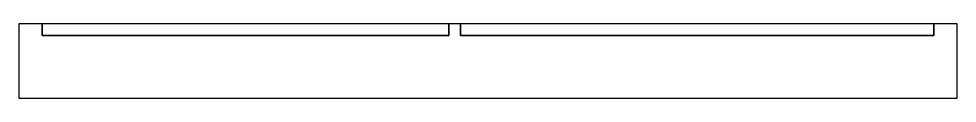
# Model space of a CAD drawing. Header units: millimetres. Extents: x 0 to 24, y 0 to 1.9.
import ezdxf

# ---------------------------------------------------------------- set-up
doc = ezdxf.new("R2010")
doc.units = ezdxf.units.MM
doc.layers.add('SECTION_METAL', color=7, linetype='Continuous')
doc.layers.add('SECTION_RECESS', color=3, linetype='Continuous')

msp = doc.modelspace()

# ---------------------------------------------------------------- linework, layer by layer
at = {"layer": 'SECTION_METAL'}
msp.add_lwpolyline([(0, 0), (24, 0), (24, 1.9), (23.4, 1.9), (23.4, 1.6), (11.3, 1.6), (11.3, 1.9), (11, 1.9), (11, 1.6), (0.6, 1.6), (0.6, 1.9), (0, 1.9)], close=True, dxfattribs=at)
at = {"layer": 'SECTION_RECESS'}
for points in [[(0.6, 1.6), (11, 1.6), (11, 1.9), (0.6, 1.9)], [(11.3, 1.6), (23.4, 1.6), (23.4, 1.9), (11.3, 1.9)]]:
    msp.add_lwpolyline(points, close=True, dxfattribs=at)

doc.saveas('drawing.dxf')
